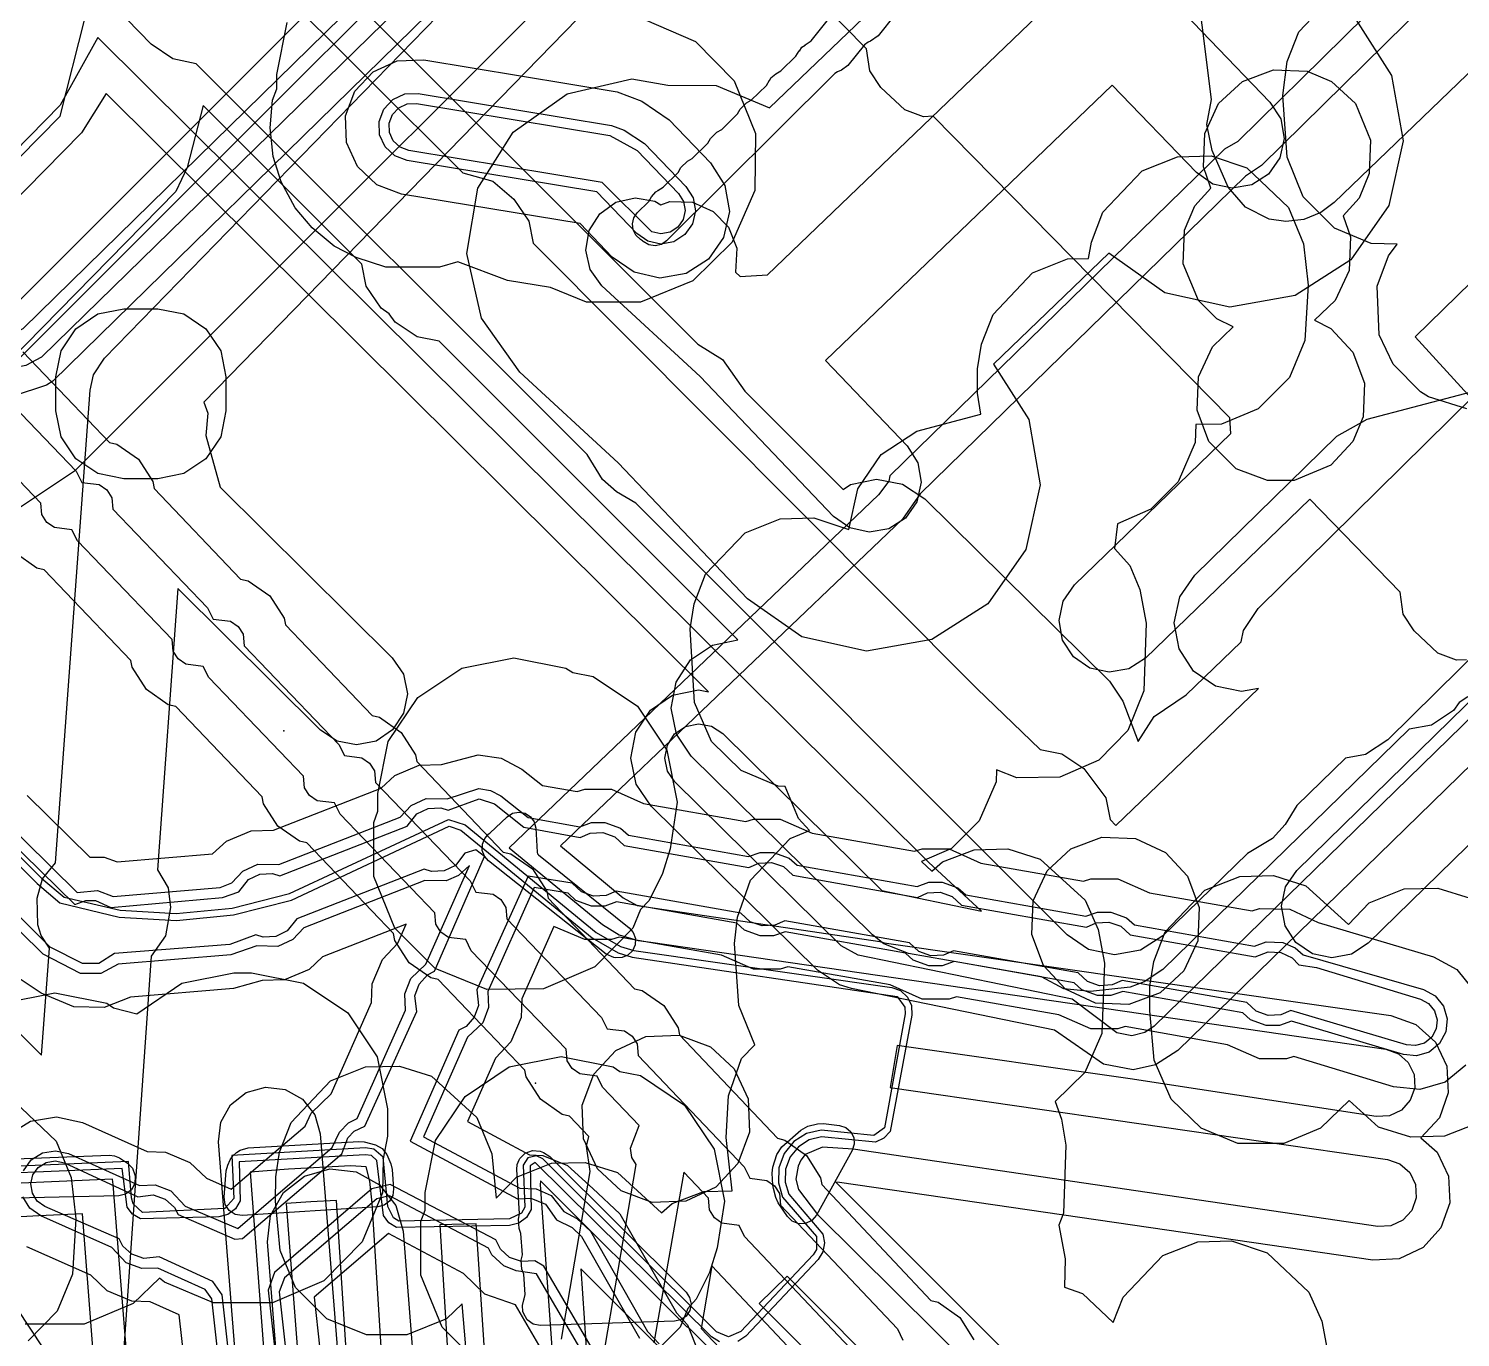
# Model space of a CAD drawing. Header units: metres. Extents: x -2677 to -840, y 169 to 1487.
# Drawn here: x -2237.79 to -2195.67, y 234.88 to 273.39 of the extents above; entities that cross this region are included whole.
import ezdxf

# ---------------------------------------------------------------- set-up
doc = ezdxf.new("R2010")
doc.units = ezdxf.units.M
for name, color, linetype in [('AI_GREENING_EXCLUSIONS', 1, 'Continuous'), ('AI_GREENING_LAWN', 82, 'Continuous'), ('AI_GREENING_REJECTED', 6, 'Continuous')]:
    doc.layers.add(name, color=color, linetype=linetype)

msp = doc.modelspace()

# ---------------------------------------------------------------- linework, layer by layer
at = {"layer": 'AI_GREENING_EXCLUSIONS'}
for points in [[(-2244.317, 274.451), (-2245.13, 273.036), (-2242.296, 269.235), (-2241.961, 268.53), (-2241.921, 267.751), (-2242.182, 267.016), (-2242.311, 266.872), (-2239.507, 264.654), (-2239.03, 264.429), (-2238.61, 264.373), (-2238.192, 264.447), (-2237.954, 264.572), (-2200.508, 301.25)], [(-2216.703, 280.114), (-2236.444, 260.373), (-2238.066, 259.289), (-2239.98, 258.909), (-2241.893, 259.29), (-2243.515, 260.374), (-2247.556, 264.415), (-2248.634, 266.025), (-2249.02, 267.924), (-2248.655, 269.826), (-2247.593, 271.448), (-2227.998, 291.465)], [(-2245.145, 275.05), (-2246.377, 272.98), (-2243.098, 268.637), (-2242.93, 268.285), (-2242.91, 267.895), (-2243.041, 267.528), (-2243.302, 267.238), (-2243.654, 267.07), (-2244.182, 267.099), (-2244.144, 267.044), (-2244.144, 267.044), (-2240.038, 263.799), (-2239.316, 263.458), (-2238.588, 263.362), (-2237.865, 263.489), (-2237.401, 263.733), (-2211.428, 289.118)], [(-2219.168, 282.599), (-2238.919, 262.848), (-2239.405, 262.523), (-2239.98, 262.409), (-2240.554, 262.523), (-2241.04, 262.848), (-2245.081, 266.889), (-2245.404, 267.372), (-2245.52, 267.942), (-2245.41, 268.513), (-2245.092, 268.999), (-2225.497, 289.017)], [(-2183.448, 288.563), (-2202.225, 270.074), (-2202.609, 269.849), (-2212.454, 260.234), (-2212.487, 260.078), (-2212.788, 259.674), (-2223.656, 249.291), (-2220.91, 247.028), (-2220.421, 246.723), (-2219.866, 246.565), (-2219.487, 246.51), (-2197.862, 243.361), (-2197.494, 243.231), (-2197.205, 242.969), (-2197.037, 242.617), (-2197.017, 242.227), (-2197.148, 241.859), (-2197.409, 241.57), (-2197.762, 241.402), (-2198.151, 241.382), (-2205.388, 242.491), (-2212.247, 243.471), (-2212.453, 242.237), (-2197.82, 240.121), (-2197.452, 239.991), (-2197.162, 239.73), (-2196.994, 239.378), (-2196.973, 238.989), (-2197.103, 238.621), (-2197.364, 238.331), (-2197.716, 238.163), (-2198.106, 238.142), (-2213.537, 240.422), (-2214.443, 240.479), (-2214.947, 240.266), (-2215.081, 240.1), (-2215.153, 239.92), (-2215.227, 239.541), (-2215.149, 239.235), (-2214.584, 238.502), (-2204.195, 228.194)], [(-2182.746, 287.851), (-2201.524, 269.362), (-2201.992, 269.054), (-2211.562, 259.708), (-2212.087, 258.961), (-2222.151, 249.346), (-2220.301, 247.821), (-2219.888, 247.593), (-2212.749, 246.535), (-2212.626, 246.489), (-2197.717, 244.351), (-2196.982, 244.089), (-2196.403, 243.566), (-2196.067, 242.862), (-2196.028, 242.082), (-2196.289, 241.347), (-2196.836, 240.756), (-2196.361, 240.329), (-2196.025, 239.625), (-2195.983, 238.846), (-2196.244, 238.11), (-2196.765, 237.53), (-2197.47, 237.193), (-2198.249, 237.152), (-2213.934, 239.445), (-2214.044, 239.446), (-2203.488, 228.901)], [(-2242.151, 247.894), (-2237.412, 243.188), (-2237.183, 246.338), (-2237.421, 246.704), (-2237.52, 247.018), (-2237.538, 247.81), (-2237.382, 248.375), (-2237, 248.849), (-2235.987, 262.757), (-2235.884, 263.203), (-2235.566, 263.694), (-2219.956, 279.728)], [(-2195.495, 254.817), (-2195.784, 254.807), (-2196.332, 255.012), (-2197.035, 255.669), (-2197.354, 256.16), (-2197.444, 256.814), (-2200.107, 259.543), (-2204.936, 254.873), (-2205.428, 254.556), (-2206.004, 254.452), (-2206.576, 254.576), (-2207.057, 254.909), (-2207.374, 255.401), (-2207.479, 255.977), (-2207.355, 256.549), (-2207.022, 257.03), (-2202.424, 261.476), (-2202.454, 261.944), (-2211.183, 270.814), (-2211.472, 270.802), (-2212.021, 271.005), (-2212.726, 271.659), (-2213.047, 272.148), (-2213.141, 272.802), (-2217.851, 277.589), (-2232.64, 262.399), (-2232.523, 262.08), (-2232.584, 261.418), (-2232.156, 259.905), (-2227.095, 254.879), (-2226.768, 254.394), (-2226.652, 253.82), (-2226.764, 253.246), (-2227.088, 252.758), (-2227.573, 252.431), (-2228.147, 252.315), (-2228.721, 252.427), (-2229.209, 252.75), (-2233.404, 256.916), (-2234.007, 248.641), (-2233.691, 248.11), (-2233.619, 247.53), (-2233.769, 246.696), (-2234.192, 246.097), (-2235.116, 232.731)], [(-2198.751, 273.657), (-2197.7, 272.013), (-2197.358, 270.092), (-2197.778, 268.187), (-2198.894, 266.587), (-2200.538, 265.536), (-2202.459, 265.195), (-2204.364, 265.614), (-2206.014, 266.783), (-2209.412, 263.52), (-2208.373, 261.888), (-2208.034, 259.967), (-2208.457, 258.062), (-2209.576, 256.464), (-2211.221, 255.416), (-2213.142, 255.077), (-2215.047, 255.5), (-2216.645, 256.619), (-2220.447, 260.614), (-2223.339, 263.281), (-2224.468, 264.872), (-2224.902, 266.774), (-2224.575, 268.697), (-2223.537, 270.349), (-2221.946, 271.478), (-2220.044, 271.912), (-2218.987, 271.732), (-2218.987, 271.732), (-2217.567, 271.717), (-2215.998, 271.06), (-2209.334, 277.459)], [(-2190.759, 259.415), (-2197.808, 252.465), (-2198.46, 252.036), (-2199.056, 251.922), (-2200.484, 250.535), (-2200.831, 249.977), (-2201.197, 249.563), (-2201.937, 249.124), (-2204.43, 246.703), (-2205.085, 246.279), (-2205.852, 246.138), (-2206.615, 246.301), (-2207.238, 246.724), (-2219.932, 259.425), (-2220.495, 259.763), (-2220.914, 260.124), (-2221.364, 260.857), (-2232.861, 272.36), (-2233.556, 272.508), (-2234.187, 272.938), (-2237.066, 275.895)], [(-2229.715, 275.72), (-2218.108, 264.106), (-2217.379, 263.657), (-2216.728, 262.726), (-2213.832, 259.829), (-2213.614, 259.977), (-2212.849, 260.135), (-2212.083, 259.988), (-2211.431, 259.559), (-2205.994, 254.196), (-2205.605, 253.6), (-2205.151, 252.415), (-2204.679, 253.148), (-2203.739, 253.786), (-2202.126, 255.353), (-2202.058, 255.685), (-2201.619, 256.331), (-2194.57, 263.281)], [(-2192.101, 275.304), (-2199.385, 268.279), (-2199.78, 267.983), (-2200.28, 267.78), (-2200.809, 267.719), (-2201.298, 267.789), (-2201.997, 268.136), (-2202.509, 268.725), (-2202.979, 269.804), (-2203.136, 270.569), (-2202.993, 271.307), (-2203.54, 275.693)], [(-2173.161, 274.79), (-2204.685, 244.039), (-2204.96, 243.851), (-2205.339, 243.759), (-2205.779, 243.84), (-2207.092, 244.837), (-2213.386, 246.133), (-2213.886, 246.4), (-2218.779, 251.225), (-2218.998, 251.548), (-2219.077, 251.93), (-2219.003, 252.313), (-2218.789, 252.639), (-2218.466, 252.858), (-2218.084, 252.937), (-2217.701, 252.864), (-2217.375, 252.649), (-2212.692, 248.032), (-2209.761, 247.428), (-2211.321, 248.864), (-2235.754, 273.127), (-2236.87, 271.141), (-2241.837, 266.069)], [(-2230.649, 274.772), (-2225.017, 269.145), (-2224.14, 268.902), (-2223.515, 268.374), (-2223.082, 267.727), (-2222.953, 267.083), (-2209.902, 253.972), (-2208.04, 252.181), (-2207.398, 252.054), (-2206.749, 251.621), (-2206.105, 250.763), (-2205.976, 250.119), (-2205.805, 249.948), (-2201.616, 253.977), (-2202.115, 253.884), (-2202.878, 254.045), (-2203.522, 254.486), (-2203.948, 255.14), (-2204.091, 255.907), (-2203.93, 256.671), (-2203.489, 257.314), (-2199.308, 261.399), (-2198.419, 261.903), (-2193.042, 263.318)], [(-2204.789, 274.892), (-2201.275, 271.233), (-2200.96, 270.74), (-2200.858, 270.163), (-2200.983, 269.592), (-2201.318, 269.112), (-2201.811, 268.797), (-2202.388, 268.694), (-2202.959, 268.82), (-2203.439, 269.155), (-2205.914, 271.732), (-2214.355, 263.626), (-2211.949, 261.113), (-2211.635, 260.62), (-2211.533, 260.043), (-2211.66, 259.472), (-2211.996, 258.992), (-2212.489, 258.678), (-2213.066, 258.576), (-2213.637, 258.703), (-2214.117, 259.039), (-2218.042, 263.158), (-2220.935, 265.824), (-2221.273, 266.301), (-2221.403, 266.872), (-2221.305, 267.449), (-2220.994, 267.945), (-2220.517, 268.283), (-2219.946, 268.413), (-2219.369, 268.315), (-2219.197, 268.207), (-2219.197, 268.207), (-2218.931, 268.302), (-2218.259, 268.286), (-2217.654, 268.016), (-2217.206, 267.548), (-2216.964, 266.928), (-2216.994, 266.222), (-2216.862, 266.102), (-2216.06, 266.148), (-2206.91, 274.935)], [(-2195.488, 262.202), (-2196.61, 262.562), (-2196.843, 262.704), (-2197.654, 263.515), (-2198.061, 264.386), (-2198.119, 265.814), (-2197.791, 266.704), (-2197.53, 267.049), (-2198.295, 267.066), (-2199.379, 267.519), (-2199.379, 267.519), (-2200.301, 268.441), (-2200.771, 269.606), (-2200.899, 271.425), (-2200.769, 272.423), (-2200.43, 273.298), (-2199.27, 274.52)], [(-2172.462, 274.074), (-2203.99, 243.32), (-2204.646, 242.898), (-2205.297, 242.76), (-2206.177, 242.923), (-2207.612, 243.923), (-2213.587, 245.153), (-2213.936, 245.259), (-2214.588, 245.688), (-2219.481, 250.513), (-2219.919, 251.159), (-2220.077, 251.923), (-2219.93, 252.69), (-2219.501, 253.342), (-2218.855, 253.78), (-2218.091, 253.937), (-2217.791, 253.88), (-2235.514, 271.479), (-2236.234, 270.322), (-2241.125, 265.366)], [(-2241.714, 265.903), (-2236.869, 270.813), (-2236.134, 273.723)], [(-2219.696, 273.67), (-2218.172, 273.012), (-2217.038, 271.852), (-2216.414, 270.311), (-2216.434, 268.63), (-2217.092, 267.106), (-2218.252, 265.972), (-2219.793, 265.348), (-2221.377, 265.348), (-2222.439, 265.771), (-2223.704, 265.981), (-2225.165, 266.531), (-2225.704, 266.376), (-2227.288, 266.376), (-2228.16, 266.661), (-2228.81, 266.996), (-2229.457, 267.529), (-2229.954, 268.119), (-2230.365, 268.886), (-2230.601, 269.628), (-2230.691, 270.477), (-2230.617, 271.289), (-2230.617, 271.289), (-2230.496, 271.618), (-2230.496, 272.044), (-2230.192, 273.575)], [(-2189.171, 271.977), (-2197.007, 264.322), (-2191.944, 258.781)], [(-2195.455, 253.733), (-2195.711, 253.566), (-2195.872, 253.329), (-2196.524, 252.9), (-2197.183, 252.775), (-2204.424, 245.706), (-2204.975, 245.343), (-2205.389, 245.184), (-2206.559, 245.057), (-2207.336, 245.135), (-2207.998, 245.491), (-2211.909, 246.182), (-2212.637, 246.465), (-2212.637, 246.465), (-2212.966, 246.728), (-2218.299, 251.987), (-2218.737, 252.633), (-2218.895, 253.397), (-2218.748, 254.164), (-2218.319, 254.816), (-2217.673, 255.254), (-2216.928, 255.407), (-2225.719, 264.192), (-2226.365, 264.319), (-2227.015, 264.751), (-2227.186, 265.005), (-2227.425, 265.163), (-2227.861, 265.81), (-2227.995, 266.466), (-2232.663, 271.131), (-2233.125, 269.305), (-2233.46, 268.6), (-2238.867, 263.094)], [(-2224.929, 234.603), (-2225.043, 235.867), (-2225.501, 235.431), (-2226.666, 234.961), (-2227.853, 234.961), (-2229.019, 235.431), (-2229.941, 236.353), (-2230.394, 237.436), (-2230.527, 238.89), (-2230.526, 239.608), (-2230.409, 240.335), (-2230.07, 241.21), (-2228.909, 242.432), (-2227.88, 242.839), (-2226.885, 242.866), (-2225.937, 242.565), (-2224.611, 241.355), (-2224.611, 241.355), (-2224.165, 240.28), (-2224.036, 238.976), (-2223.444, 239.598), (-2222.415, 240.006), (-2221.42, 240.032), (-2220.472, 239.732), (-2219.171, 238.545), (-2218.863, 238.822), (-2217.932, 239.172), (-2217.094, 239.195), (-2217.277, 240.767), (-2217.208, 241.989), (-2216.82, 243.087), (-2216.432, 243.496), (-2216.896, 244.649), (-2217.025, 246.468), (-2216.944, 247.243), (-2216.556, 248.341), (-2215.395, 249.563), (-2214.82, 249.799), (-2215.149, 250.15), (-2215.542, 251.09), (-2215.743, 251.106), (-2216.827, 251.559), (-2217.704, 252.415), (-2218.202, 253.565), (-2218.334, 255.736), (-2218.218, 256.463), (-2217.878, 257.338), (-2216.718, 258.56), (-2215.688, 258.967), (-2214.694, 258.994), (-2213.661, 258.65), (-2213.403, 259.847), (-2212.711, 260.858), (-2211.66, 261.547), (-2209.783, 262.047), (-2209.876, 262.665), (-2209.875, 263.383), (-2209.759, 264.11), (-2209.419, 264.985), (-2208.259, 266.207), (-2207.229, 266.614), (-2206.614, 266.63), (-2206.53, 267.114), (-2206.191, 267.989), (-2205.03, 269.211), (-2204, 269.618), (-2203.006, 269.645), (-2201.956, 269.292), (-2200.732, 268.134), (-2200.286, 267.059), (-2200.152, 265.842), (-2200.246, 264.215), (-2200.7, 263.132), (-2201.622, 262.21), (-2202.705, 261.757), (-2203.458, 261.74), (-2203.475, 261.211), (-2203.973, 260.061), (-2204.783, 259.251), (-2205.76, 258.825), (-2205.85, 258.092), (-2205.398, 257.599), (-2205.099, 256.89), (-2204.916, 255.9), (-2204.982, 253.909), (-2205.452, 252.744), (-2206.307, 251.867), (-2207.457, 251.368), (-2208.726, 251.352), (-2209.317, 251.582), (-2209.334, 251.233), (-2209.832, 250.083), (-2210.642, 249.273), (-2211.522, 248.888), (-2211.218, 248.601), (-2210.91, 248.879), (-2209.979, 249.229), (-2208.985, 249.255), (-2208.036, 248.955), (-2206.711, 247.745), (-2206.325, 246.889), (-2206.143, 245.899), (-2206.225, 243.826), (-2206.723, 242.676), (-2207.595, 241.825), (-2207.406, 241.304), (-2207.285, 240.534), (-2207.35, 238.542), (-2207.482, 238.186), (-2207.299, 237.195), (-2207.315, 236.361), (-2206.786, 236.174), (-2205.884, 235.32), (-2205.59, 236.069), (-2204.429, 237.291), (-2203.4, 237.699), (-2202.405, 237.725), (-2201.355, 237.373), (-2200.131, 236.215), (-2199.746, 235.359), (-2199.564, 234.369)], [(-2237.966, 263.883), (-2235.419, 261.216), (-2235.199, 261.167), (-2234.559, 260.721), (-2234.138, 260.064), (-2234.103, 259.864), (-2231.556, 257.197), (-2231.336, 257.149), (-2230.696, 256.703), (-2230.275, 256.045), (-2230.239, 255.846), (-2227.692, 253.179), (-2227.472, 253.13), (-2226.832, 252.684), (-2226.411, 252.027), (-2226.376, 251.827), (-2223.829, 249.16), (-2223.609, 249.112), (-2222.969, 248.665), (-2222.548, 248.008), (-2222.512, 247.808), (-2219.965, 245.141), (-2219.745, 245.093), (-2219.105, 244.647), (-2218.685, 243.99), (-2218.649, 243.79), (-2215.764, 240.74), (-2215.544, 240.69), (-2214.908, 240.238), (-2214.493, 239.578), (-2214.459, 239.377), (-2211.255, 235.972), (-2211.035, 235.921), (-2210.399, 235.47), (-2209.984, 234.809)], [(-2239.18, 263.269), (-2236.391, 260.368), (-2236.226, 260.04), (-2235.72, 259.976), (-2235.496, 259.82), (-2235.349, 259.59), (-2235.316, 259.251), (-2232.527, 256.35), (-2232.362, 256.021), (-2231.857, 255.958), (-2231.633, 255.802), (-2231.486, 255.572), (-2231.453, 255.232), (-2228.664, 252.331), (-2228.499, 252.002), (-2227.993, 251.939), (-2227.769, 251.783), (-2227.622, 251.553), (-2227.59, 251.214), (-2224.8, 248.313), (-2224.636, 247.984), (-2224.13, 247.921), (-2223.906, 247.764), (-2223.759, 247.534), (-2223.726, 247.195), (-2220.937, 244.294), (-2220.772, 243.965), (-2220.266, 243.902), (-2220.042, 243.746), (-2219.895, 243.516), (-2219.863, 243.177), (-2216.742, 239.901), (-2216.58, 239.571), (-2216.075, 239.503), (-2215.852, 239.345), (-2215.707, 239.114), (-2215.677, 238.774), (-2212.233, 235.132), (-2212.071, 234.802)], [(-2251.116, 262.007), (-2237.407, 248.388), (-2236.753, 247.832), (-2235.105, 247.45), (-2235.105, 247.45), (-2233.452, 247.352), (-2231.803, 247.511), (-2230.118, 247.94), (-2225.44, 250.124), (-2224.947, 249.966), (-2221.1, 246.795), (-2220.381, 246.383), (-2219.994, 246.271), (-2212.401, 245.178), (-2212.14, 245.085), (-2211.936, 244.897), (-2211.82, 244.645), (-2211.812, 244.367), (-2212.449, 240.943), (-2212.632, 240.746), (-2212.875, 240.632), (-2214.466, 240.782), (-2214.831, 240.693), (-2215.148, 240.493), (-2215.393, 240.193), (-2215.527, 239.83), (-2215.537, 239.455), (-2215.429, 239.096), (-2214.434, 237.925), (-2214.379, 237.663), (-2214.427, 237.399), (-2214.57, 237.172), (-2216.699, 234.919), (-2216.926, 234.759)], [(-2220.837, 234.61), (-2219.921, 239.968), (-2220.047, 240.177), (-2220.087, 240.447), (-2219.829, 241.121), (-2220.907, 242.242), (-2221.071, 242.571), (-2221.577, 242.634), (-2221.801, 242.79), (-2221.948, 243.02), (-2221.981, 243.36), (-2224.77, 246.261), (-2224.935, 246.59), (-2225.44, 246.653), (-2225.664, 246.809), (-2225.812, 247.039), (-2225.844, 247.378), (-2228.633, 250.28), (-2228.798, 250.608), (-2229.304, 250.671), (-2229.528, 250.828), (-2229.675, 251.058), (-2229.708, 251.397), (-2232.497, 254.298), (-2232.662, 254.627), (-2233.167, 254.69), (-2233.391, 254.846), (-2233.539, 255.076), (-2233.571, 255.415), (-2236.36, 258.317), (-2236.525, 258.645), (-2237.031, 258.709), (-2237.255, 258.865), (-2237.402, 259.095), (-2237.435, 259.434), (-2240.224, 262.335)], [(-2251.257, 261.866), (-2237.542, 248.241), (-2236.871, 247.67), (-2235.133, 247.251), (-2235.133, 247.251), (-2233.448, 247.152), (-2231.768, 247.314), (-2230.059, 247.747), (-2225.426, 249.925), (-2225.074, 249.812), (-2221.22, 246.635), (-2220.452, 246.195), (-2220.035, 246.075), (-2212.243, 244.913), (-2212.015, 244.599), (-2212.009, 244.401), (-2212.619, 241.048), (-2212.924, 240.826), (-2214.482, 240.984), (-2214.91, 240.879), (-2215.283, 240.645), (-2215.569, 240.293), (-2215.726, 239.868), (-2215.738, 239.428), (-2215.611, 239.006), (-2214.618, 237.847), (-2214.613, 237.471), (-2214.716, 237.309), (-2216.845, 235.056), (-2217.2, 234.899), (-2217.561, 235.045), (-2222.671, 240.132), (-2222.85, 240.224), (-2223.111, 240.165), (-2223.242, 239.953), (-2223.194, 238.712), (-2223.295, 238.54), (-2223.651, 238.374), (-2226.899, 238.302), (-2227.062, 238.401), (-2227.225, 238.739), (-2227.366, 240.182), (-2227.637, 240.423), (-2227.88, 240.459), (-2231.816, 240.23), (-2231.76, 238.968), (-2232.018, 238.676), (-2234.439, 238.56), (-2234.72, 238.808), (-2234.771, 238.992), (-2234.856, 240.063), (-2238.762, 239.891)], [(-2222.118, 234.829), (-2221.274, 239.765), (-2221.386, 240.509), (-2221.315, 240.792), (-2221.878, 241.395), (-2222.098, 241.443), (-2222.738, 241.889), (-2223.159, 242.547), (-2223.195, 242.746), (-2225.741, 245.413), (-2225.961, 245.462), (-2226.602, 245.908), (-2227.022, 246.565), (-2227.058, 246.765), (-2229.605, 249.432), (-2229.825, 249.48), (-2230.465, 249.927), (-2230.886, 250.584), (-2230.921, 250.784), (-2233.468, 253.451), (-2233.688, 253.499), (-2234.329, 253.945), (-2234.749, 254.602), (-2234.785, 254.802), (-2237.332, 257.469), (-2237.552, 257.518), (-2238.192, 257.964)], [(-2192.971, 251.773), (-2198.39, 246.479), (-2198.88, 246.159), (-2199.455, 246.052), (-2200.028, 246.173), (-2200.511, 246.503), (-2200.83, 246.994), (-2200.938, 247.569), (-2200.817, 248.142), (-2200.486, 248.625), (-2195.067, 253.919)], [(-2237.835, 250.828), (-2235.993, 249.01), (-2235.572, 249.01), (-2235.192, 248.872), (-2232.387, 249.109), (-2231.972, 249.486), (-2231.249, 249.789), (-2230.593, 249.808), (-2227.419, 251.046), (-2227.022, 251.417), (-2226.3, 251.719), (-2225.644, 251.738), (-2224.571, 252.029), (-2223.889, 251.928), (-2223.282, 251.601), (-2222.676, 251.123), (-2221.653, 250.942), (-2221.434, 251.013), (-2220.642, 251.013), (-2219.703, 250.597), (-2216.69, 250.064), (-2216.471, 250.135), (-2215.68, 250.135), (-2214.74, 249.719), (-2211.728, 249.186), (-2211.509, 249.257), (-2210.717, 249.257), (-2209.778, 248.841), (-2206.765, 248.308), (-2206.546, 248.379), (-2205.755, 248.379), (-2204.816, 247.963), (-2201.803, 247.431), (-2201.584, 247.501), (-2200.695, 247.482), (-2199.853, 247.086), (-2196.469, 246.076), (-2195.782, 245.706), (-2195.289, 245.101)], [(-2238.979, 250.101), (-2236.434, 247.619), (-2236.106, 247.735), (-2235.829, 247.735), (-2235.376, 247.532), (-2232.09, 247.829), (-2231.605, 247.996), (-2231.324, 248.355), (-2230.992, 248.514), (-2230.618, 248.534), (-2230.402, 248.465), (-2226.656, 249.926), (-2226.375, 250.285), (-2226.043, 250.445), (-2225.669, 250.464), (-2225.453, 250.395), (-2224.538, 250.73), (-2224.087, 250.58), (-2223.224, 249.9), (-2221.565, 249.587), (-2221.274, 249.719), (-2220.899, 249.738), (-2220.549, 249.613), (-2220.273, 249.359), (-2216.602, 248.709), (-2216.311, 248.841), (-2215.937, 248.86), (-2215.587, 248.735), (-2215.31, 248.481), (-2211.64, 247.831), (-2211.349, 247.963), (-2210.974, 247.983), (-2210.624, 247.857), (-2210.348, 247.603), (-2206.677, 246.954), (-2206.386, 247.085), (-2206.012, 247.105), (-2205.662, 246.979), (-2205.386, 246.725), (-2201.715, 246.076), (-2201.327, 246.227), (-2200.952, 246.207), (-2200.62, 246.048), (-2200.423, 245.847), (-2199.905, 245.769), (-2196.851, 244.833), (-2196.61, 244.703), (-2196.437, 244.492), (-2196.359, 244.23), (-2196.386, 243.958), (-2196.516, 243.718), (-2196.728, 243.545), (-2196.989, 243.467), (-2197.261, 243.494), (-2200.661, 244.506), (-2200.952, 244.374), (-2201.327, 244.355), (-2201.677, 244.48), (-2201.953, 244.734), (-2205.624, 245.384), (-2205.915, 245.252), (-2206.289, 245.232), (-2206.639, 245.358), (-2206.915, 245.612), (-2210.586, 246.261), (-2210.877, 246.13), (-2211.251, 246.11), (-2211.602, 246.236), (-2211.878, 246.49), (-2215.549, 247.139), (-2215.84, 247.008), (-2216.214, 246.988), (-2216.564, 247.113), (-2216.84, 247.368), (-2220.511, 248.017), (-2220.802, 247.886), (-2221.176, 247.866), (-2221.526, 247.991), (-2221.803, 248.245), (-2223.101, 248.456), (-2224.611, 245.106), (-2224.558, 244.652), (-2224.684, 244.302), (-2224.926, 244.033), (-2225.135, 243.926), (-2226.566, 240.652), (-2223.415, 238.955), (-2223.019, 238.984), (-2222.589, 238.805), (-2222.266, 238.344), (-2221.802, 238.12), (-2221.527, 237.856), (-2219.825, 234.856)], [(-2238.685, 250.26), (-2236.361, 247.969), (-2235.77, 248.029), (-2235.31, 247.857), (-2232.158, 248.124), (-2231.813, 248.258), (-2231.492, 248.604), (-2231.051, 248.808), (-2230.431, 248.796), (-2226.864, 250.188), (-2226.543, 250.534), (-2226.102, 250.739), (-2225.482, 250.726), (-2224.545, 251.03), (-2224.204, 250.979), (-2223.901, 250.815), (-2223.097, 250.182), (-2221.581, 249.909), (-2221.236, 250.032), (-2220.84, 250.032), (-2220.381, 249.862), (-2220.15, 249.656), (-2216.618, 249.031), (-2216.273, 249.154), (-2215.877, 249.154), (-2215.419, 248.984), (-2215.187, 248.778), (-2211.656, 248.153), (-2211.311, 248.277), (-2210.915, 248.277), (-2210.457, 248.106), (-2210.225, 247.9), (-2206.693, 247.276), (-2206.348, 247.399), (-2205.953, 247.399), (-2205.494, 247.228), (-2205.262, 247.022), (-2201.731, 246.398), (-2201.386, 246.521), (-2200.893, 246.501), (-2200.532, 246.35), (-2200.3, 246.144), (-2196.763, 245.12), (-2196.419, 244.935), (-2196.172, 244.632), (-2196.06, 244.259), (-2196.1, 243.87), (-2196.285, 243.527), (-2196.587, 243.28), (-2196.961, 243.168), (-2197.349, 243.207), (-2200.645, 244.184), (-2200.99, 244.06), (-2201.386, 244.06), (-2201.844, 244.231), (-2202.076, 244.437), (-2205.608, 245.062), (-2205.953, 244.938), (-2206.348, 244.938), (-2206.807, 245.109), (-2207.039, 245.315), (-2210.57, 245.939), (-2210.915, 245.816), (-2211.311, 245.816), (-2211.769, 245.987), (-2212.001, 246.193), (-2215.533, 246.817), (-2215.877, 246.694), (-2216.273, 246.694), (-2216.732, 246.865), (-2216.964, 247.071), (-2220.495, 247.695), (-2220.84, 247.572), (-2221.236, 247.572), (-2221.694, 247.743), (-2221.926, 247.949), (-2222.923, 248.12), (-2224.28, 245.065), (-2224.264, 244.593), (-2224.435, 244.134), (-2224.882, 243.713), (-2226.178, 240.786), (-2223.344, 239.278), (-2222.862, 239.258), (-2222.422, 239.054), (-2222.048, 238.585), (-2221.662, 238.385), (-2221.268, 238.008), (-2219.584, 235.058), (-2219.241, 234.696)], [(-2231.681, 232.344), (-2232.099, 236.131), (-2232.373, 236.524), (-2233.952, 237.254), (-2234.403, 237.202), (-2234.753, 237.328), (-2235.022, 237.57), (-2235.131, 237.782), (-2237.315, 238.738), (-2237.538, 238.896), (-2237.683, 239.128), (-2237.729, 239.397), (-2237.668, 239.663), (-2237.51, 239.886), (-2237.278, 240.031), (-2237.009, 240.077), (-2236.743, 240.016), (-2234.577, 239.023), (-2234.126, 239.075), (-2233.776, 238.949), (-2233.507, 238.707), (-2233.398, 238.495), (-2231.728, 237.769), (-2231.499, 237.788), (-2228.582, 240.285), (-2228.403, 240.758), (-2228.214, 240.947), (-2227.899, 241.099), (-2226.378, 244.475), (-2226.431, 244.929), (-2226.305, 245.279), (-2226.063, 245.548), (-2225.854, 245.655), (-2224.379, 249.028), (-2224.639, 249.232), (-2224.958, 249.13), (-2225.239, 248.771), (-2225.571, 248.612), (-2225.946, 248.592), (-2226.161, 248.661), (-2229.908, 247.2), (-2230.188, 246.841), (-2230.52, 246.681), (-2230.895, 246.662), (-2231.11, 246.731), (-2231.871, 246.442), (-2235.265, 246.176), (-2235.732, 245.883), (-2236.204, 245.883), (-2237.16, 246.368), (-2239.934, 249.135)], [(-2237.942, 239.786), (-2237.716, 240.104), (-2237.385, 240.311), (-2237.001, 240.377), (-2236.62, 240.29), (-2234.535, 239.354), (-2234.067, 239.369), (-2233.608, 239.198), (-2233.185, 238.748), (-2231.642, 238.082), (-2228.86, 240.466), (-2228.652, 240.926), (-2228.382, 241.196), (-2228.128, 241.322), (-2226.709, 244.516), (-2226.725, 244.988), (-2226.554, 245.447), (-2226.107, 245.868), (-2224.821, 248.772), (-2225.151, 248.469), (-2225.512, 248.317), (-2226.133, 248.33), (-2229.699, 246.938), (-2230.02, 246.592), (-2230.461, 246.387), (-2231.082, 246.4), (-2231.846, 246.144), (-2235.157, 245.868), (-2235.673, 245.589), (-2236.263, 245.589), (-2237.37, 246.155), (-2240.09, 248.84)], [(-2195.108, 241.207), (-2196.138, 240.799), (-2197.132, 240.773), (-2198.081, 241.073), (-2198.95, 241.851), (-2199.786, 241.037), (-2200.869, 240.584), (-2202.22, 240.584), (-2203.303, 241.037), (-2204.18, 241.893), (-2204.679, 243.043), (-2204.812, 244.496), (-2204.811, 245.214), (-2204.694, 245.941), (-2204.355, 246.816), (-2203.194, 248.038), (-2202.164, 248.445), (-2201.17, 248.472), (-2200.222, 248.172), (-2198.966, 247.028), (-2198.966, 247.028), (-2198.356, 247.67), (-2197.327, 248.078), (-2196.332, 248.104), (-2195.384, 247.804)], [(-2238.402, 240.831), (-2237.741, 241.246), (-2236.972, 241.376), (-2236.211, 241.202), (-2234.307, 240.349), (-2233.771, 240.329), (-2233.049, 240.027), (-2232.565, 239.568), (-2231.837, 239.242), (-2229.663, 241.097), (-2229.481, 241.485), (-2228.897, 242.054), (-2227.705, 244.74), (-2227.685, 245.284), (-2227.383, 246.006), (-2226.931, 246.484), (-2226.685, 247.039), (-2229.144, 246.08), (-2229.541, 245.709), (-2230.263, 245.407), (-2230.92, 245.387), (-2231.762, 245.147), (-2234.8, 244.891), (-2235.572, 244.589), (-2236.461, 244.608), (-2237.421, 245.014), (-2238.073, 245.443)], [(-2195.513, 242.89), (-2196.118, 242.397), (-2196.866, 242.173), (-2197.642, 242.251), (-2200.574, 243.15), (-2200.792, 243.08), (-2201.584, 243.08), (-2202.523, 243.496), (-2205.536, 244.029), (-2205.755, 243.958), (-2206.546, 243.958), (-2207.486, 244.374), (-2210.498, 244.907), (-2210.717, 244.836), (-2211.509, 244.836), (-2212.448, 245.252), (-2215.46, 245.784), (-2215.68, 245.714), (-2216.471, 245.714), (-2217.41, 246.129), (-2220.423, 246.662), (-2220.642, 246.592), (-2221.434, 246.592), (-2222.338, 246.972), (-2223.284, 244.841), (-2223.304, 244.297), (-2223.606, 243.575), (-2224.058, 243.097), (-2224.886, 241.232), (-2223.055, 240.258), (-2222.664, 240.238), (-2221.942, 239.936), (-2221.192, 239.268), (-2220.406, 238.514), (-2218.735, 235.604), (-2218.411, 235.255), (-2218.09, 234.435)], [(-2238.557, 244.714), (-2237.026, 245.018), (-2235.495, 244.714), (-2235.296, 244.58), (-2234.608, 244.403), (-2234.608, 244.403), (-2233.287, 245.306), (-2231.756, 245.61), (-2231.234, 245.605), (-2229.703, 245.301), (-2228.406, 244.433), (-2227.538, 243.136), (-2227.234, 241.605), (-2227.234, 240.799), (-2227.365, 240.14), (-2227.381, 239.138), (-2227.985, 237.693), (-2229.108, 236.549), (-2230.617, 235.902), (-2232.355, 235.902), (-2233.8, 236.506), (-2233.942, 236.628), (-2234.715, 235.876), (-2236.16, 235.272), (-2237.898, 235.272)], [(-2224.445, 234.001), (-2225.632, 235.188), (-2226.252, 236.71), (-2226.252, 238.294), (-2226.128, 238.63), (-2226.128, 239.143), (-2225.824, 240.674), (-2224.956, 241.971), (-2223.659, 242.839), (-2222.128, 243.143), (-2220.597, 242.839), (-2220.597, 242.839), (-2220.398, 242.705), (-2219.795, 242.586), (-2218.498, 241.718), (-2217.63, 240.421), (-2217.326, 238.89), (-2217.533, 237.519), (-2217.759, 236.794), (-2218.152, 236.004), (-2218.401, 235.737), (-2218.63, 235.188), (-2219.753, 234.044)], [(-2231.655, 233.694), (-2232.205, 240.635), (-2232.136, 241.216), (-2231.851, 241.727), (-2231.391, 242.09), (-2230.828, 242.249), (-2230.247, 242.18), (-2229.736, 241.895), (-2229.373, 241.435), (-2229.214, 240.872), (-2228.619, 233.369)], [(-2238.212, 241.82), (-2236.988, 240.661), (-2236.541, 239.586), (-2236.408, 238.369), (-2236.502, 236.743), (-2236.955, 235.659), (-2237.81, 234.782)], [(-2217.47, 234.75), (-2217.702, 234.903), (-2222.888, 240.026), (-2223.041, 239.932), (-2223.005, 238.647), (-2223.147, 238.406), (-2223.372, 238.239), (-2223.644, 238.174), (-2226.967, 238.114), (-2227.197, 238.253), (-2227.357, 238.468), (-2227.549, 240.092), (-2227.705, 240.231), (-2227.889, 240.258), (-2231.602, 240.05), (-2231.57, 238.904), (-2231.709, 238.664), (-2231.931, 238.496), (-2232.201, 238.428), (-2234.505, 238.371), (-2234.736, 238.507), (-2234.899, 238.719), (-2235.04, 239.854), (-2238.754, 239.692)], [(-2240.848, 239.811), (-2236.61, 233.418)], [(-2226.503, 219.853), (-2227.683, 238.828), (-2227.755, 239.478), (-2227.862, 239.901), (-2228.319, 239.935), (-2230.149, 239.837), (-2231.278, 239.745), (-2229.949, 222.292)], [(-2230.204, 230.589), (-2230.767, 237.692), (-2230.676, 238.467), (-2230.295, 239.148), (-2230.295, 239.148), (-2229.682, 239.631), (-2228.931, 239.843), (-2228.156, 239.752), (-2227.475, 239.371), (-2226.992, 238.759), (-2226.78, 238.008), (-2226.251, 231.337)], [(-2213.285, 234.207), (-2216.729, 237.849), (-2216.891, 238.179), (-2217.396, 238.246), (-2217.619, 238.404), (-2217.764, 238.635), (-2217.794, 238.975), (-2218.523, 239.746), (-2219.398, 234.719)], [(-2234.032, 223.34), (-2235.304, 239.383), (-2235.331, 239.541), (-2239.816, 239.338)], [(-2221.147, 234.44), (-2222.635, 236.977), (-2222.9, 237.14), (-2223.296, 237.111), (-2223.646, 237.237), (-2223.915, 237.48), (-2224.049, 237.752), (-2227.156, 239.38), (-2227.696, 239.254), (-2230.559, 236.797), (-2230.746, 236.276), (-2230.328, 232.488)], [(-2207.836, 224.663), (-2218.376, 235.162), (-2218.429, 235.198), (-2222.733, 239.489), (-2222.741, 239.371), (-2222.174, 231.432)], [(-2232.005, 232.392), (-2232.404, 236.02), (-2232.596, 236.295), (-2233.994, 236.923), (-2234.462, 236.908), (-2234.921, 237.079), (-2235.344, 237.529), (-2237.438, 238.464), (-2237.756, 238.69), (-2237.963, 239.021)], [(-2221.478, 234.412), (-2222.85, 236.752), (-2223.453, 236.837), (-2223.814, 236.988), (-2224.163, 237.312), (-2224.267, 237.51), (-2227.177, 239.052), (-2227.554, 238.96), (-2230.268, 236.637), (-2230.422, 236.228), (-2230.023, 232.6)], [(-2227.5, 219.786), (-2228.739, 238.912), (-2229.491, 238.873), (-2230.214, 238.826), (-2228.952, 222.368)], [(-2235.029, 223.261), (-2236.21, 238.521), (-2237.491, 238.457), (-2238.374, 238.412)], [(-2224.107, 230.347), (-2224.631, 238.228), (-2225.694, 238.198), (-2224.973, 226.258)], [(-2222.511, 234.195), (-2223.473, 235.837), (-2224.373, 236.159), (-2224.998, 236.761), (-2227.207, 237.935), (-2229.396, 236.067), (-2229.057, 233.002)], [(-2233.025, 232.495), (-2233.362, 235.543), (-2234.222, 235.928), (-2234.758, 235.948), (-2235.48, 236.25), (-2235.964, 236.709), (-2237.847, 237.552)], [(-2219.144, 234.499), (-2221.55, 236.898), (-2221.256, 232.545)], [(-2214.504, 233.603), (-2217.692, 236.985), (-2218.007, 235.142), (-2213.337, 230.218)], [(-2205.608, 226.779), (-2215.48, 236.683), (-2216.302, 235.879), (-2208.839, 228.409)]]:
    msp.add_lwpolyline(points, dxfattribs=at)
for points in [[(-2220.48, 271.529), (-2219.75, 271.254), (-2218.951, 270.705), (-2217.736, 269.439), (-2217.316, 268.781), (-2217.179, 268.013), (-2217.347, 267.251), (-2217.794, 266.611), (-2218.452, 266.191), (-2219.22, 266.054), (-2219.982, 266.222), (-2220.622, 266.669), (-2221.568, 267.654), (-2226.822, 268.524), (-2227.553, 268.799), (-2228.122, 269.333), (-2228.444, 270.044), (-2228.469, 270.823), (-2228.194, 271.554), (-2227.66, 272.123), (-2226.949, 272.445), (-2226.17, 272.47), (-2220.48, 271.529)], [(-2203.016, 268.702), (-2203.234, 269.323), (-2203.194, 270.309), (-2202.785, 271.19), (-2202.086, 271.838), (-2201.169, 272.179), (-2200.183, 272.14), (-2199.461, 271.838), (-2198.761, 271.19), (-2198.313, 270.114), (-2198.352, 269.128), (-2198.654, 268.406), (-2199.123, 267.885), (-2198.906, 267.265), (-2198.945, 266.278), (-2199.354, 265.397), (-2199.961, 264.812), (-2199.485, 264.572), (-2198.837, 263.873), (-2198.496, 262.956), (-2198.535, 261.97), (-2198.837, 261.248), (-2199.485, 260.548), (-2200.561, 260.1), (-2201.352, 260.1), (-2202.269, 260.441), (-2203.075, 261.248), (-2203.417, 262.165), (-2203.378, 263.151), (-2202.968, 264.032), (-2202.361, 264.617), (-2202.838, 264.857), (-2203.378, 265.397), (-2203.827, 266.473), (-2203.787, 267.459), (-2203.485, 268.182), (-2203.016, 268.702)], [(-2220.278, 270.405), (-2219.673, 270.013), (-2218.457, 268.746), (-2218.247, 268.417), (-2218.179, 268.033), (-2218.263, 267.652), (-2218.486, 267.332), (-2218.815, 267.122), (-2219.199, 267.054), (-2219.58, 267.138), (-2219.9, 267.361), (-2221.076, 268.587), (-2226.659, 269.51), (-2227.024, 269.648), (-2227.309, 269.915), (-2227.47, 270.27), (-2227.483, 270.66), (-2227.345, 271.025), (-2227.078, 271.31), (-2226.723, 271.471), (-2226.333, 271.484), (-2220.643, 270.542), (-2220.278, 270.405)], [(-2219.889, 269.805), (-2218.674, 268.538), (-2218.527, 268.308), (-2218.479, 268.039), (-2218.538, 267.773), (-2218.694, 267.549), (-2218.924, 267.402), (-2219.193, 267.354), (-2219.46, 267.413), (-2220.918, 268.865), (-2226.61, 269.806), (-2226.866, 269.903), (-2227.065, 270.089), (-2227.178, 270.338), (-2227.187, 270.611), (-2227.09, 270.867), (-2226.904, 271.066), (-2226.655, 271.179), (-2226.382, 271.188), (-2220.692, 270.246), (-2219.889, 269.805)], [(-2232.577, 260.734), (-2233.226, 260.3), (-2233.991, 260.148), (-2234.991, 260.148), (-2235.756, 260.3), (-2236.405, 260.734), (-2236.839, 261.383), (-2236.991, 262.148), (-2236.991, 263.148), (-2236.839, 263.913), (-2236.405, 264.562), (-2235.756, 264.996), (-2234.991, 265.148), (-2233.991, 265.148), (-2233.226, 264.996), (-2232.577, 264.562), (-2232.143, 263.913), (-2231.991, 263.148), (-2231.991, 262.148), (-2232.143, 261.383), (-2232.577, 260.734)], [(-2221.786, 254.444), (-2221.183, 254.325), (-2219.886, 253.457), (-2219.018, 252.16), (-2218.714, 250.629), (-2218.921, 249.258), (-2219.147, 248.533), (-2219.54, 247.743), (-2219.789, 247.476), (-2220.018, 246.927), (-2221.141, 245.783), (-2222.65, 245.136), (-2224.311, 245.12), (-2225.833, 245.74), (-2227.02, 246.927), (-2227.64, 248.449), (-2227.64, 250.033), (-2227.516, 250.369), (-2227.516, 250.882), (-2227.212, 252.413), (-2226.344, 253.71), (-2225.047, 254.578), (-2223.516, 254.882), (-2221.985, 254.578), (-2221.786, 254.444)], [(-2203.361, 247.533), (-2203.4, 246.547), (-2203.809, 245.665), (-2204.508, 245.018), (-2205.425, 244.677), (-2206.411, 244.716), (-2207.293, 245.125), (-2207.94, 245.824), (-2208.281, 246.741), (-2208.242, 247.727), (-2207.833, 248.609), (-2207.134, 249.256), (-2206.217, 249.597), (-2205.231, 249.558), (-2204.349, 249.149), (-2203.702, 248.45), (-2203.361, 247.533)], [(-2216.59, 240.92), (-2216.931, 240.003), (-2217.578, 239.304), (-2218.46, 238.895), (-2219.446, 238.856), (-2220.363, 239.197), (-2221.062, 239.844), (-2221.471, 240.726), (-2221.51, 241.712), (-2221.169, 242.629), (-2220.522, 243.328), (-2219.64, 243.737), (-2218.654, 243.776), (-2217.737, 243.435), (-2217.038, 242.788), (-2216.629, 241.906), (-2216.59, 240.92)]]:
    msp.add_lwpolyline(points, close=True, dxfattribs=at)
at = {"layer": 'AI_GREENING_LAWN'}
for points in [[(-2199.82, 299.51), (-2237.081, 263.019), (-2237.271, 262.902), (-2238.246, 262.575), (-2238.511, 262.56), (-2239.3, 262.731), (-2239.501, 262.718), (-2239.661, 262.734), (-2239.807, 262.8), (-2239.844, 262.824), (-2239.978, 262.954), (-2240.055, 263.124), (-2240.064, 263.311), (-2240.004, 263.487), (-2239.884, 263.63), (-2239.832, 263.658), (-2239.739, 263.725), (-2220.014, 283.45)], [(-2212.303, 273.812), (-2212.801, 273.181), (-2213.024, 273.021), (-2213.095, 272.995), (-2213.202, 272.919), (-2213.694, 272.312), (-2213.884, 272.168), (-2213.996, 272.12), (-2214.072, 272.068), (-2219.024, 267.146), (-2219.18, 267.041), (-2219.364, 267.001), (-2219.55, 267.032), (-2219.711, 267.129), (-2219.737, 267.153), (-2219.798, 267.19), (-2219.931, 267.311), (-2220.013, 267.471), (-2220.033, 267.649), (-2219.989, 267.823), (-2219.887, 267.97), (-2219.551, 268.304), (-2219.469, 268.447), (-2219.345, 268.591), (-2219.277, 268.626), (-2219.28, 268.632), (-2219.28, 268.632), (-2219.123, 268.725), (-2218.682, 269.163), (-2218.602, 269.302), (-2218.412, 269.491), (-2218.271, 269.569), (-2217.813, 270.022), (-2217.733, 270.162), (-2217.543, 270.35), (-2217.402, 270.428), (-2216.944, 270.881), (-2216.864, 271.021), (-2216.674, 271.209), (-2216.534, 271.287), (-2216.091, 271.723), (-2215.996, 271.879), (-2215.991, 271.876), (-2215.955, 271.944), (-2215.809, 272.066), (-2215.665, 272.146), (-2215.221, 272.584), (-2215.128, 272.735), (-2215.12, 272.73), (-2215.05, 272.845), (-2214.947, 272.909), (-2214.951, 272.913), (-2214.777, 273.034), (-2214.302, 273.626)], [(-2239.937, 240.068), (-2235.416, 240.244), (-2235.263, 240.227), (-2235.123, 240.164), (-2234.889, 240.011), (-2234.741, 239.862), (-2234.667, 239.666), (-2234.66, 239.619), (-2234.674, 239.409), (-2234.772, 239.223), (-2234.939, 239.094), (-2235.144, 239.045), (-2240.409, 238.928)]]:
    msp.add_lwpolyline(points, dxfattribs=at)
for points in [[(-2223.187, 250.304), (-2223.027, 250.202), (-2222.917, 250.048), (-2222.873, 249.864), (-2222.838, 249.164), (-2222.825, 249.116), (-2222.794, 249.078), (-2220.127, 246.935), (-2220.006, 246.794), (-2219.945, 246.618), (-2219.953, 246.432), (-2220.029, 246.261), (-2220.161, 246.131), (-2220.332, 246.057), (-2220.518, 246.052), (-2220.575, 246.061), (-2220.808, 246.163), (-2224.265, 248.903), (-2224.384, 249.04), (-2224.447, 249.211), (-2224.444, 249.393), (-2224.376, 249.562), (-2224.253, 249.696), (-2224.223, 249.718), (-2223.717, 250.201), (-2223.558, 250.303), (-2223.373, 250.339), (-2223.187, 250.304)], [(-2215.898, 239.357), (-2215.922, 239.712), (-2215.9, 239.895), (-2215.783, 240.266), (-2215.638, 240.49), (-2215.081, 240.984), (-2214.868, 241.096), (-2214.586, 241.165), (-2214.407, 241.176), (-2213.942, 241.12), (-2213.757, 241.06), (-2213.609, 240.933), (-2213.52, 240.76), (-2213.504, 240.566), (-2213.564, 240.381), (-2214.62, 238.478), (-2214.753, 238.324), (-2214.935, 238.236), (-2215.138, 238.227), (-2215.327, 238.3), (-2215.472, 238.441), (-2215.745, 238.846), (-2215.814, 239), (-2215.883, 239.266), (-2215.898, 239.357)], [(-2231.573, 240.387), (-2231.337, 240.462), (-2228.075, 240.648), (-2227.922, 240.633), (-2227.59, 240.548), (-2227.391, 240.445), (-2227.257, 240.265), (-2227.135, 239.989), (-2227.094, 239.819), (-2227.058, 239.251), (-2227.083, 239.058), (-2227.181, 238.889), (-2227.336, 238.771), (-2227.525, 238.721), (-2231.511, 238.467), (-2231.72, 238.498), (-2231.898, 238.615), (-2232.012, 238.794), (-2232.041, 239.004), (-2231.981, 239.781), (-2231.938, 239.948), (-2231.868, 240.104), (-2231.788, 240.228), (-2231.676, 240.323), (-2231.573, 240.387)], [(-2218.446, 235.511), (-2218.604, 235.401), (-2218.792, 235.358), (-2222.741, 235.234), (-2222.955, 235.275), (-2223.132, 235.403), (-2223.237, 235.594), (-2223.251, 235.642), (-2223.269, 235.817), (-2223.226, 235.989), (-2223.211, 236.022), (-2223.189, 236.14), (-2223.23, 236.739), (-2223.284, 236.89), (-2223.302, 237.158), (-2223.269, 237.315), (-2223.31, 237.938), (-2223.364, 238.089), (-2223.381, 238.357), (-2223.349, 238.514), (-2223.434, 239.819), (-2223.421, 239.969), (-2223.365, 240.108), (-2223.343, 240.144), (-2223.186, 240.307), (-2222.973, 240.385), (-2222.747, 240.36), (-2222.651, 240.326), (-2222.464, 240.208), (-2218.454, 236.212), (-2218.347, 236.052), (-2218.307, 235.863), (-2218.342, 235.674), (-2218.446, 235.511)]]:
    msp.add_lwpolyline(points, close=True, dxfattribs=at)
at = {"layer": 'AI_GREENING_REJECTED'}
for p in [(-2230.29, 252.73), (-2222.88, 242.36)]:
    msp.add_point(p, dxfattribs=at)

doc.saveas('drawing.dxf')
